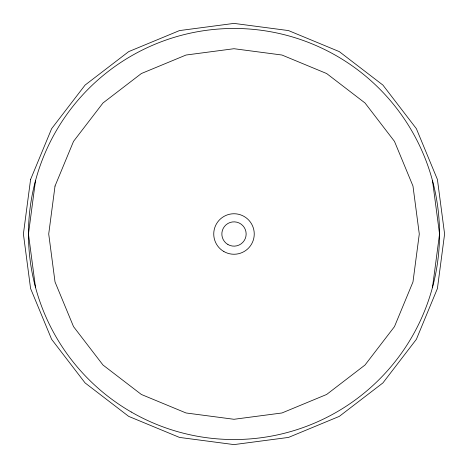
<?xml version="1.0" encoding="UTF-8"?>
<svg xmlns="http://www.w3.org/2000/svg" width="468" height="468" viewBox="0 0 468 468"><rect width="100%" height="100%" fill="white"/><g stroke="black" fill="none" stroke-linecap="round" stroke-linejoin="round"><path stroke-width="0.7" d="M35.469 180.8L28.46 234L35.469 287.2M432.531 287.2L439.54 234L432.531 180.8M30.578 179.496L23.4 234L30.578 288.504L51.615 339.3L85.082 382.918L128.7 416.385L179.496 437.422L234 444.6L288.504 437.422L339.3 416.385L382.918 382.918L416.385 339.3L437.422 288.504L444.6 234L437.422 179.496L416.385 128.7L382.918 85.082L339.3 51.615L288.504 30.578L234 23.4L179.496 30.578L128.7 51.615L85.082 85.082L51.615 128.7L30.578 179.496M55.025 186.042L48.713 234L55.025 281.958L73.534 326.646L102.983 365.017L141.354 394.465L186.042 412.975L234 419.287L281.958 412.975L326.646 394.465L365.017 365.017L394.465 326.646L412.975 281.958L419.287 234L412.975 186.042L394.465 141.354L365.017 102.983L326.646 73.534L281.958 55.025L234 48.713L186.042 55.025L141.354 73.534L102.983 102.983L73.534 141.354L55.025 186.042M223.874 251.538A20.247 20.247 0 0 0 254.247 234A20.247 20.247 0 0 0 223.874 216.462A20.247 20.247 0 0 0 223.874 251.538M131.233 412.004A205.54 205.54 0 0 0 439.54 234A205.54 205.54 0 0 0 131.233 55.996A205.54 205.54 0 0 0 131.233 412.004M227.928 244.524A12.15 12.15 0 0 0 246.15 234A12.15 12.15 0 0 0 227.928 223.476A12.15 12.15 0 0 0 227.928 244.524"/></g></svg>
